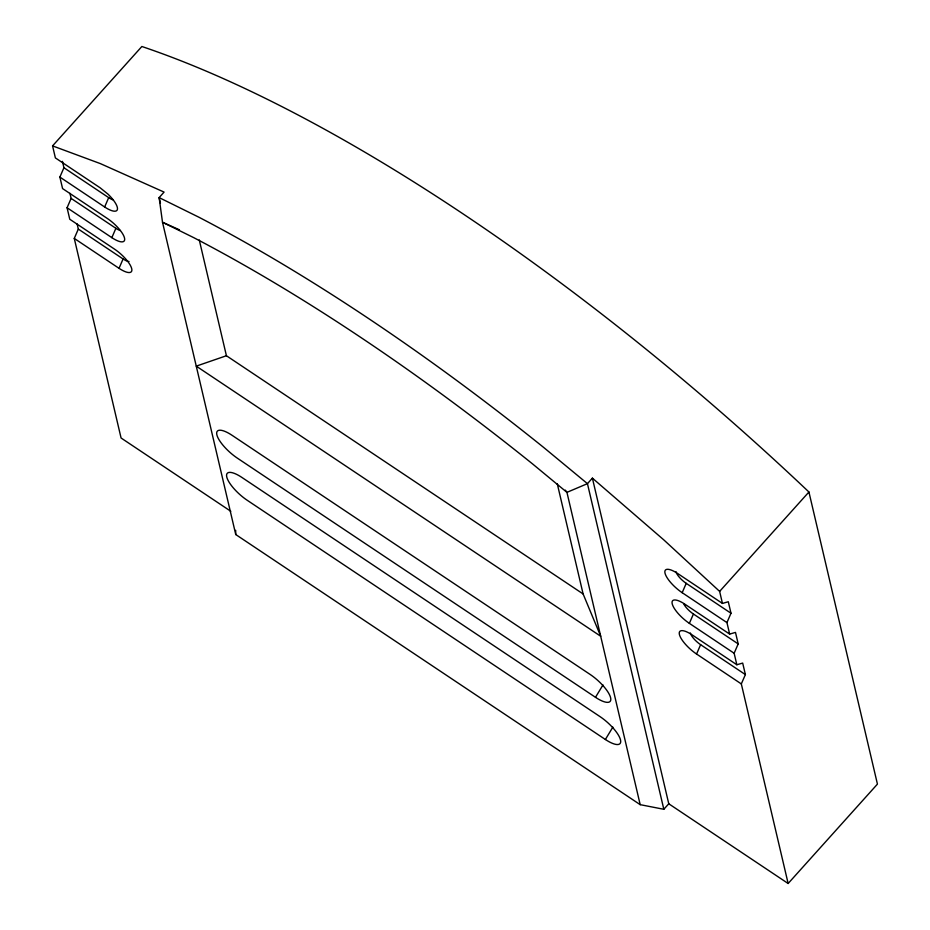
<?xml version="1.0" encoding="UTF-8"?>
<svg xmlns="http://www.w3.org/2000/svg" width="930" height="930" viewBox="0 0 930 930"><rect width="100%" height="100%" fill="white"/><g stroke="black" fill="none" stroke-linecap="round" stroke-linejoin="round"><path stroke-width="1.4" d="M69.924 193.301L71.122 198.404L67.076 207.75L111.844 237.65A19.507 6.185 41.9 0 0 124.515 238.022A19.507 6.185 41.9 0 0 107.345 218.48L62.577 188.581L59.88 177.084L63.926 167.737L62.426 161.355M230.803 511.279L121.074 437.995L74.272 238.417L78.318 229.071L77.12 223.967M59.88 177.084L104.648 206.983L108.694 197.637L63.926 167.737M111.844 237.65L115.89 228.303L71.122 198.404M74.272 238.417L119.028 268.317L123.086 258.97L78.318 229.071M104.648 206.983A19.507 6.185 41.9 0 0 117.389 209.506A19.507 6.185 41.9 0 0 107.915 194.079L100.149 187.814L55.382 157.914L52.568 145.894L141.86 46.5A890.975 282.278 41.9 0 1 808.926 492.005L877.432 784.106L788.14 883.5L741.326 683.922L745.383 674.576L742.686 663.078L736.839 664.752L734.142 653.255L738.188 643.909L735.49 632.412L729.643 634.086L726.946 622.588L682.178 592.689L686.224 583.343A11.706 3.708 41.9 0 1 675.924 571.613M734.142 653.255L689.374 623.356L693.42 614.021A11.706 3.708 41.9 0 1 683.771 603.977M741.326 683.922L696.57 654.023L700.615 644.688A11.706 3.708 41.9 0 1 690.316 632.958M726.946 622.588L730.992 613.242L728.295 601.745L722.447 603.419L677.679 573.519A19.507 6.185 41.9 0 0 665.008 573.136A19.507 6.185 41.9 0 0 682.178 592.689M595.491 697.314A23.285 7.382 41.9 0 0 610.615 697.779A23.285 7.382 41.9 0 0 590.12 674.436L232 435.263A23.285 7.382 41.9 0 0 216.864 434.81A23.285 7.382 41.9 0 0 237.359 458.141L595.491 697.314L602.977 684.945M605.372 739.49A23.285 7.382 41.9 0 0 620.508 739.943A23.285 7.382 41.9 0 0 600.013 716.612L241.881 477.427A23.285 7.382 41.9 0 0 226.757 476.974A23.285 7.382 41.9 0 0 247.252 500.305L605.372 739.49L612.87 727.109M722.447 603.419L719.634 591.399L663.869 539.946L592.398 478.148L587.446 483.658L566.94 492.354L532.553 463.907A875.351 277.338 41.9 0 0 193.847 237.708L162.506 222.247L159.135 197.602L164.075 192.092L100.417 163.633L52.568 145.894M719.634 591.399L808.926 492.005M179.42 229.803L162.506 222.247L235.755 534.541L640.189 804.659L663.822 809.286L668.763 803.776L592.398 478.148M583.11 593.956L226.42 355.737L196.253 366.141L600.699 636.248L583.11 593.956L557.279 483.786M686.224 583.343L730.992 613.242M729.643 634.086L684.875 604.186A19.507 6.185 41.9 0 0 672.204 603.803A19.507 6.185 41.9 0 0 689.374 623.356M693.42 614.021L738.188 643.909M736.839 664.752L692.071 634.853A19.507 6.185 41.9 0 0 679.4 634.469A19.507 6.185 41.9 0 0 696.57 654.023M700.615 644.688L745.383 674.576M668.763 803.776L788.14 883.5M565.324 490.122L566.94 492.354L640.189 804.659M663.822 809.286L587.446 483.658L543.725 447.493A890.975 282.278 41.9 0 0 198.985 217.26L159.135 197.602L160.448 203.24M199.264 239.917L226.42 355.737M67.076 207.75L69.773 219.248L114.541 249.147A19.507 6.185 41.9 0 1 131.711 268.7A19.507 6.185 41.9 0 1 119.028 268.317M235.662 530.298L235.755 534.541M112.995 199.857A11.706 3.708 41.9 0 1 108.694 197.637M120.179 230.524A11.706 3.708 41.9 0 1 115.89 228.303M129.014 261.516A11.706 3.708 41.9 0 1 123.086 258.97"/></g></svg>
